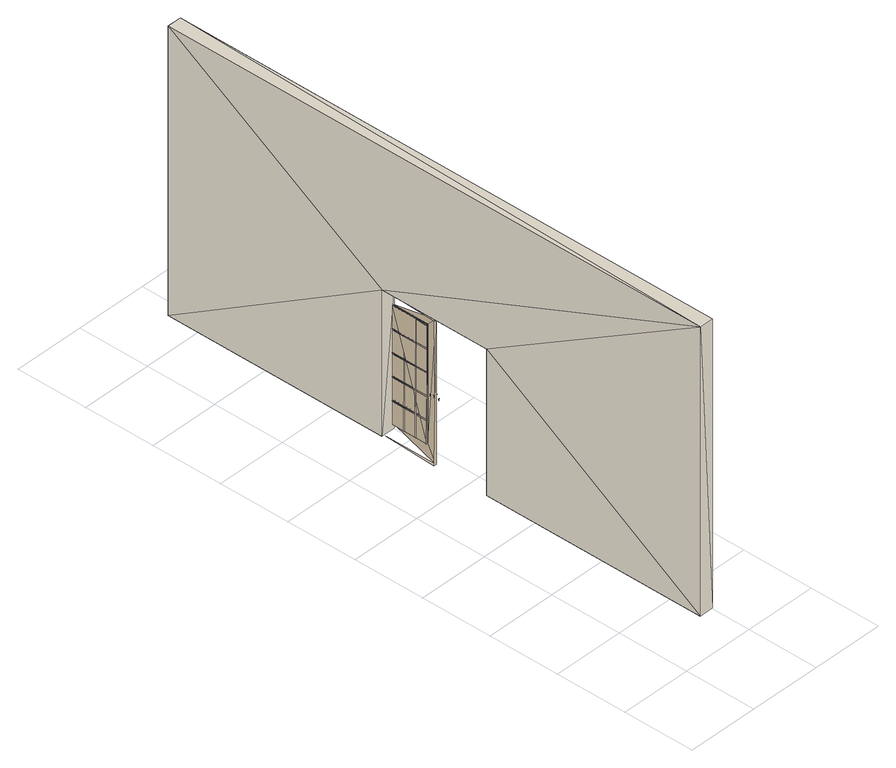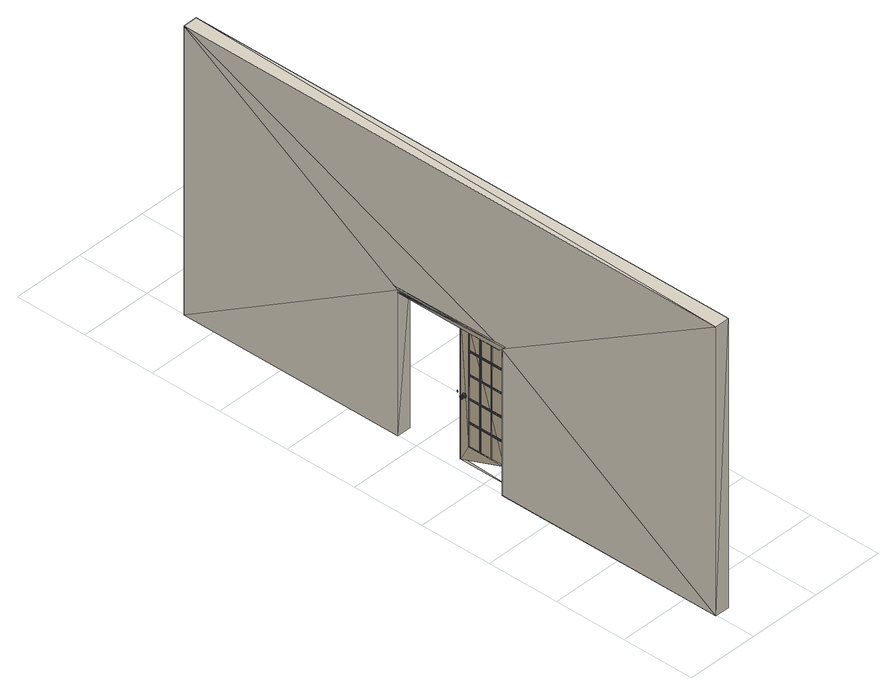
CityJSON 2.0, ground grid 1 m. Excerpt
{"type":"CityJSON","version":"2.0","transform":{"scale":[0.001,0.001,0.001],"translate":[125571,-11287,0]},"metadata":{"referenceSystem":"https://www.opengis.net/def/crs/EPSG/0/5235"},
"CityObjects":{
"building1":{"type":"Building","children":["building1-1","building1-2"]},
"building1-1":{"type":"BuildingInstallation","attributes":{"ifc_type":"IfcDoor","name":"M_Door-Interior-Double-Full Glass-Wood:1500 x 2000mm:353875"},"parents":["building1"],"geometry":[{"type":"MultiSurface","lod":"2.2","boundaries":[[[0,1,2]],[[3,4,0]],[[5,4,6]],[[7,8,9]],[[8,10,9]],[[11,12,9]],[[13,10,8]],[[14,9,10]],[[15,13,8]],[[14,11,9]],[[13,14,10]],[[11,13,15]],[[11,14,13]],[[0,16,17]],[[4,16,0]],[[18,19,20]],[[19,21,22]],[[23,18,24]],[[5,25,4]],[[26,18,20]],[[27,20,19]],[[28,24,18]],[[29,19,22]],[[30,23,24]],[[31,22,21]],[[27,26,20]],[[26,28,18]],[[32,33,21]],[[34,23,35]],[[29,27,19]],[[28,30,24]],[[35,23,36]],[[37,21,19]],[[38,18,23]],[[31,29,22]],[[21,33,39]],[[30,36,23]],[[27,28,26]],[[40,19,18]],[[41,42,43]],[[21,39,31]],[[34,35,44]],[[28,36,30]],[[31,27,29]],[[37,32,21]],[[38,23,34]],[[35,36,44]],[[33,32,45]],[[41,46,42]],[[33,45,39]],[[47,34,48]],[[37,49,32]],[[38,34,47]],[[34,44,48]],[[32,49,50]],[[48,44,36]],[[45,31,39]],[[40,37,19]],[[38,40,18]],[[37,51,49]],[[38,47,52]],[[53,36,28]],[[54,27,31]],[[32,50,45]],[[52,47,55]],[[56,28,27]],[[47,48,55]],[[49,51,57]],[[58,16,59]],[[60,61,62]],[[60,63,61]],[[53,48,36]],[[54,31,45]],[[25,64,4]],[[49,57,50]],[[64,25,65]],[[38,52,66]],[[52,55,66]],[[51,37,54]],[[67,68,69]],[[70,71,72]],[[73,74,75]],[[76,77,78]],[[62,61,79]],[[63,80,61]],[[81,82,37]],[[83,84,38]],[[53,55,48]],[[54,45,50]],[[51,54,57]],[[83,38,53]],[[40,81,37]],[[84,40,38]],[[85,79,61]],[[61,80,85]],[[56,53,28]],[[54,56,27]],[[38,66,53]],[[37,82,86]],[[87,69,88]],[[89,68,67]],[[90,72,91]],[[92,71,70]],[[93,75,94]],[[95,74,73]],[[96,78,97]],[[98,77,76]],[[53,66,55]],[[54,50,57]],[[40,99,81]],[[84,100,40]],[[101,84,83]],[[37,86,54]],[[67,69,87]],[[70,72,90]],[[73,75,93]],[[76,78,96]],[[102,82,81]],[[83,53,101]],[[103,63,60]],[[104,100,84]],[[105,60,62]],[[106,81,99]],[[107,40,100]],[[102,86,82]],[[56,99,40]],[[101,104,84]],[[80,63,108]],[[106,102,81]],[[104,101,53]],[[86,102,54]],[[104,107,100]],[[56,106,99]],[[62,79,109]],[[107,56,40]],[[56,104,53]],[[102,56,54]],[[110,85,80]],[[56,107,104]],[[102,106,56]],[[111,79,85]],[[105,103,60]],[[103,108,63]],[[62,109,105]],[[80,108,110]],[[112,113,103]],[[103,114,112]],[[115,103,113]],[[114,103,116]],[[111,109,79]],[[117,103,115]],[[103,118,116]],[[110,111,85]],[[119,103,117]],[[103,120,118]],[[121,108,119]],[[119,108,103]],[[120,103,105]],[[105,122,120]],[[121,123,108]],[[105,124,122]],[[123,125,108]],[[105,126,124]],[[125,127,108]],[[105,128,126]],[[108,127,110]],[[105,109,128]],[[129,110,127]],[[128,109,130]],[[131,110,129]],[[130,109,132]],[[133,110,131]],[[132,109,134]],[[135,112,114]],[[113,112,135]],[[136,114,116]],[[137,115,113]],[[109,111,138]],[[110,139,111]],[[139,110,133]],[[138,134,109]],[[140,116,118]],[[141,117,115]],[[140,118,120]],[[141,119,117]],[[111,142,138]],[[139,143,111]],[[111,144,142]],[[143,145,111]],[[146,144,111]],[[111,145,147]],[[111,148,146]],[[147,148,111]],[[120,122,149]],[[121,119,150]],[[122,124,149]],[[123,121,150]],[[124,126,151]],[[125,123,152]],[[153,126,128]],[[127,125,154]],[[153,128,130]],[[154,129,127]],[[130,132,155]],[[131,129,156]],[[135,157,113]],[[114,136,135]],[[157,137,113]],[[137,158,115]],[[116,140,136]],[[158,141,115]],[[132,134,159]],[[133,131,160]],[[149,140,120]],[[141,150,119]],[[134,138,159]],[[139,133,160]],[[161,138,142]],[[162,143,139]],[[161,142,144]],[[162,145,143]],[[151,149,124]],[[150,152,123]],[[163,144,146]],[[164,147,145]],[[146,148,165]],[[165,148,147]],[[153,151,126]],[[154,125,152]],[[155,153,130]],[[156,129,154]],[[166,157,135]],[[167,168,5]],[[6,169,4]],[[170,135,136]],[[171,137,157]],[[159,155,132]],[[156,160,131]],[[171,158,137]],[[140,172,136]],[[173,141,158]],[[170,166,135]],[[174,175,176]],[[166,171,157]],[[177,170,136]],[[150,141,178]],[[172,177,136]],[[171,173,158]],[[179,172,140]],[[173,178,141]],[[161,159,138]],[[160,162,139]],[[140,149,180]],[[181,182,183]],[[184,185,186]],[[187,188,189]],[[190,191,192]],[[193,43,42]],[[140,180,179]],[[174,194,175]],[[195,161,144]],[[145,162,164]],[[170,196,166]],[[163,195,144]],[[171,166,197]],[[152,150,198]],[[177,196,170]],[[150,178,198]],[[199,163,146]],[[172,200,177]],[[173,171,201]],[[147,164,165]],[[165,199,146]],[[202,166,196]],[[166,202,197]],[[179,200,172]],[[149,151,203]],[[178,173,204]],[[196,177,200]],[[201,171,197]],[[193,42,46]],[[204,173,201]],[[149,203,180]],[[179,205,200]],[[180,206,179]],[[207,198,178]],[[179,206,205]],[[178,204,207]],[[152,198,208]],[[154,152,208]],[[151,153,209]],[[180,210,206]],[[211,198,207]],[[202,196,212]],[[197,202,212]],[[151,209,203]],[[43,213,41]],[[196,200,212]],[[201,197,212]],[[180,203,214]],[[198,215,208]],[[214,210,180]],[[215,198,211]],[[200,205,212]],[[204,201,212]],[[154,208,216]],[[205,206,212]],[[207,204,212]],[[156,154,216]],[[206,210,212]],[[207,212,211]],[[217,218,219]],[[203,220,214]],[[221,208,215]],[[153,155,222]],[[223,219,218]],[[210,214,212]],[[212,215,211]],[[203,209,220]],[[208,221,216]],[[153,222,209]],[[224,69,68]],[[225,72,71]],[[226,75,74]],[[227,78,77]],[[213,46,41]],[[214,220,212]],[[212,221,215]],[[156,216,228]],[[160,156,228]],[[209,229,220]],[[221,230,216]],[[217,231,218]],[[232,16,4]],[[220,229,212]],[[212,230,221]],[[155,159,233]],[[229,209,234]],[[230,235,216]],[[223,236,219]],[[229,234,212]],[[212,235,230]],[[209,222,234]],[[216,235,228]],[[155,233,222]],[[237,4,64]],[[238,25,5]],[[224,68,89]],[[225,71,92]],[[226,74,95]],[[227,77,98]],[[239,237,64]],[[234,240,212]],[[212,241,235]],[[217,219,242]],[[162,160,243]],[[160,228,243]],[[234,222,240]],[[235,241,228]],[[218,244,223]],[[219,236,242]],[[159,161,245]],[[240,246,212]],[[212,247,241]],[[240,222,233]],[[228,241,243]],[[218,231,248]],[[159,245,233]],[[246,249,212]],[[212,250,247]],[[251,161,195]],[[162,252,164]],[[253,195,163]],[[233,246,240]],[[247,243,241]],[[249,254,212]],[[255,250,212]],[[253,163,199]],[[162,243,256]],[[69,257,88]],[[72,258,91]],[[75,259,94]],[[78,260,97]],[[254,261,212]],[[262,255,212]],[[263,165,164]],[[264,231,217]],[[233,249,246]],[[250,243,247]],[[261,265,212]],[[266,262,212]],[[267,199,165]],[[251,245,161]],[[256,252,162]],[[223,242,236]],[[265,268,212]],[[268,266,212]],[[218,248,244]],[[253,251,195]],[[245,249,233]],[[256,243,250]],[[252,269,164]],[[269,263,164]],[[254,249,245]],[[255,256,250]],[[267,253,199]],[[262,256,255]],[[263,267,165]],[[251,254,245]],[[254,251,261]],[[223,244,242]],[[262,252,256]],[[253,261,251]],[[262,269,252]],[[261,253,265]],[[266,269,262]],[[266,263,269]],[[264,270,231]],[[265,253,267]],[[217,242,271]],[[266,267,263]],[[268,265,267]],[[266,268,267]],[[257,87,88]],[[258,90,91]],[[259,93,94]],[[96,97,260]],[[231,270,248]],[[217,271,264]],[[272,89,67]],[[273,92,70]],[[274,95,73]],[[275,98,76]],[[248,242,244]],[[276,67,87]],[[277,70,90]],[[278,73,93]],[[279,76,96]],[[248,270,264]],[[248,271,242]],[[248,264,271]],[[280,58,59]],[[281,182,282]],[[283,185,284]],[[285,188,286]],[[287,191,288]],[[289,290,291]],[[181,282,182]],[[184,284,185]],[[187,286,188]],[[190,288,191]],[[193,292,43]],[[43,292,213]],[[193,46,293]],[[294,295,296]],[[297,296,295]],[[224,298,69]],[[225,299,72]],[[226,300,75]],[[227,301,78]],[[213,293,46]],[[297,302,296]],[[69,298,257]],[[72,299,258]],[[75,300,259]],[[78,301,260]],[[294,296,303]],[[295,304,297]],[[296,302,303]],[[297,303,302]],[[295,305,304]],[[297,304,303]],[[305,303,304]],[[306,280,307]],[[308,309,310]],[[310,311,307]],[[312,313,314]],[[314,313,315]],[[312,316,317]],[[317,318,315]]]}]},
"building1-2":{"type":"BuildingPart","attributes":{"ifc_type":"IfcWallStandardCase","name":"Basic Wall:Outside wall:353847"},"parents":["building1"],"geometry":[{"type":"MultiSurface","lod":"2.2","boundaries":[[[319,320,321]],[[319,321,322]],[[310,308,319]],[[322,310,319]],[[309,323,308]],[[310,309,308]],[[324,325,323]],[[309,324,323]],[[326,325,324]],[[326,324,327]],[[328,326,327]],[[328,327,329]],[[330,331,328]],[[329,330,328]],[[321,320,331]],[[330,321,331]],[[331,320,308]],[[308,320,319]],[[308,323,328]],[[331,308,328]],[[323,325,326]],[[328,323,326]],[[310,321,330]],[[322,321,310]],[[329,309,310]],[[329,310,330]],[[327,324,309]],[[327,309,329]]]}]}
},
"vertices":[
[852,4500,2000],[852,4500,0],[817,4500,0],[817,4500,2000],[852,4503,2000],[852,4503,0],[817,4503,2000],[852,4463,929],[852,4466,922],[852,4466,907],[852,4467,914],[858,4466,907],[852,4463,899],[858,4466,922],[858,4467,914],[858,4463,929],[852,4503,1987],[852,4500,1987],[852,4538,922],[852,4538,907],[852,4537,914],[852,4545,893],[852,4541,899],[852,4545,936],[852,4541,929],[852,4622,230],[858,4537,914],[858,4538,907],[858,4538,922],[858,4541,899],[858,4541,929],[858,4545,893],[852,4559,885],[852,4552,888],[852,4559,943],[852,4552,940],[858,4545,936],[852,4582,888],[852,4582,940],[858,4552,888],[852,4597,914],[838,4622,230],[831,4622,1880],[831,4622,230],[858,4552,940],[858,4559,885],[838,4622,1880],[852,4567,944],[858,4559,943],[852,4567,884],[858,4567,884],[852,4574,885],[852,4574,943],[858,4582,940],[858,4582,888],[858,4567,944],[858,4597,914],[858,4574,885],[887,3764,1987],[887,5239,1987],[858,4557,914],[858,4567,914],[858,4562,906],[858,4562,923],[852,4622,1880],[817,4622,230],[858,4574,943],[848,4622,1556],[838,4622,1560],[838,4622,1540],[848,4622,1226],[838,4622,1230],[838,4622,1210],[848,4622,896],[838,4622,900],[838,4622,880],[848,4622,566],[838,4622,570],[838,4622,550],[858,4572,906],[858,4572,923],[852,4593,899],[852,4588,893],[852,4588,936],[852,4593,929],[858,4577,914],[858,4588,893],[848,4622,1544],[845,4622,1540],[845,4622,1560],[848,4622,1214],[845,4622,1210],[845,4622,1230],[848,4622,884],[845,4622,880],[845,4622,900],[848,4622,554],[845,4622,550],[845,4622,570],[852,4596,907],[852,4596,922],[858,4588,936],[858,4593,899],[877,4557,914],[858,4593,929],[877,4562,906],[858,4596,907],[858,4596,922],[877,4562,923],[877,4572,906],[877,4572,923],[877,4577,914],[877,4548,914],[877,4549,918],[877,4549,911],[877,4551,921],[877,4551,908],[877,4552,924],[877,4552,905],[877,4554,928],[877,4554,901],[877,4557,929],[877,4557,900],[877,4560,930],[877,4560,898],[877,4563,932],[877,4563,897],[877,4567,933],[877,4567,896],[877,4570,932],[877,4570,897],[877,4573,930],[877,4573,898],[877,4577,929],[877,4577,900],[902,4542,914],[902,4544,907],[902,4544,922],[877,4580,901],[877,4580,928],[902,4546,900],[902,4546,929],[877,4581,905],[877,4581,924],[877,4583,908],[877,4583,921],[877,4584,911],[877,4584,918],[877,4585,914],[902,4553,895],[902,4553,934],[902,4559,891],[902,4559,938],[902,4567,891],[902,4567,938],[902,4574,891],[902,4574,938],[902,4543,920],[902,4545,925],[902,4581,895],[902,4581,934],[902,4587,900],[902,4587,929],[902,4589,907],[902,4589,922],[902,4592,914],[906,4542,914],[817,4503,0],[852,5252,0],[852,5252,2000],[906,4543,909],[906,4544,922],[906,4545,904],[906,4545,925],[831,4801,230],[831,4782,1880],[831,4782,230],[906,4544,907],[906,4546,929],[906,4546,900],[906,4553,895],[831,5132,1540],[831,4622,1560],[831,4622,1540],[831,5132,1210],[831,4622,1230],[831,4622,1210],[831,5132,880],[831,4622,900],[831,4622,880],[831,5132,550],[831,4622,570],[831,4622,550],[831,5132,1880],[831,4801,1880],[902,4588,904],[907,4548,911],[907,4548,918],[906,4553,934],[902,4590,909],[907,4549,907],[907,4549,922],[907,4546,914],[906,4559,891],[907,4551,925],[907,4551,904],[907,4552,900],[907,4552,929],[906,4559,938],[906,4567,891],[907,4556,898],[907,4556,930],[907,4567,914],[838,5132,230],[907,4559,897],[907,4559,932],[906,4567,938],[838,4801,1880],[838,4782,230],[838,4782,1880],[907,4563,895],[907,4563,933],[906,4574,891],[845,4782,230],[838,5132,1560],[838,5132,1230],[838,5132,900],[838,5132,570],[906,4574,938],[907,4567,894],[907,4567,935],[838,4801,230],[852,5239,1987],[906,4581,895],[907,4570,895],[907,4570,933],[845,4782,1880],[852,5132,1880],[852,5132,230],[817,4622,1880],[907,4574,897],[907,4574,932],[848,4785,1880],[906,4581,934],[848,4785,230],[906,4587,900],[907,4578,898],[907,4578,930],[848,4798,230],[907,4581,900],[907,4581,929],[906,4588,903],[906,4588,925],[906,4589,907],[907,4583,904],[907,4583,925],[906,4587,929],[845,5132,1540],[845,5132,1210],[845,5132,880],[845,5132,550],[907,4584,907],[907,4584,922],[906,4590,920],[845,4801,1880],[907,4586,911],[907,4586,918],[906,4592,914],[907,4587,914],[906,4589,922],[845,4801,230],[848,4798,1880],[848,5132,1556],[848,5132,1226],[848,5132,896],[848,5132,566],[848,5132,1544],[848,5132,1214],[848,5132,884],[848,5132,554],[887,5252,2000],[825,5132,1560],[831,5132,1560],[825,5132,1230],[831,5132,1230],[825,5132,900],[831,5132,900],[825,5132,570],[831,5132,570],[831,4971,230],[831,4952,1880],[831,4952,230],[831,5132,230],[838,5132,1880],[838,4971,1880],[838,4952,230],[838,4952,1880],[845,4952,230],[838,5132,1540],[838,5132,1210],[838,5132,880],[838,5132,550],[845,4952,1880],[848,4955,1880],[848,4955,230],[848,4968,230],[887,3752,2000],[1017,5252,2000],[817,5277,2025],[1017,3727,2025],[1017,5277,2025],[1017,3752,2000],[1017,5323,2071],[1017,5258,2006],[1017,3745,2006],[1037,5258,2006],[1037,3680,2071],[1037,5323,2071],[1037,3745,2006],
[817,5277,0],[817,8452,0],[1017,8452,0],[1017,5277,0],[817,3727,2025],[1017,3727,0],[817,3727,0],[817,552,0],[1017,552,0],[817,552,4000],[1017,552,4000],[1017,8452,4000],[817,8452,4000]
]}
